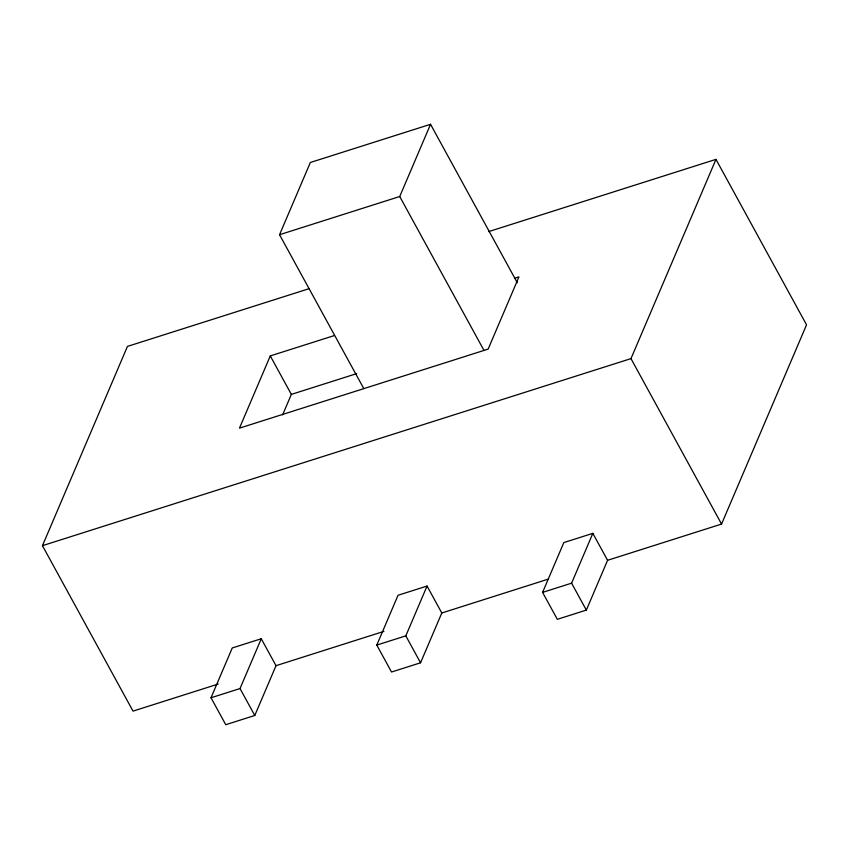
<?xml version="1.0" encoding="UTF-8"?>
<svg xmlns="http://www.w3.org/2000/svg" width="849" height="849" viewBox="0 0 849 849"><rect width="100%" height="100%" fill="white"/><g stroke="black" fill="none" stroke-linecap="round" stroke-linejoin="round"><path stroke-width="1.27" d="M218.204 684.05L133.028 711.122L42.45 545.674L127.446 346.413L309.301 288.618M363.807 388.63L279.544 234.717L310.352 162.488L430.539 124.294L517.285 282.728M334.326 335.557L270.279 355.922L239.471 428.151L488.143 349.109L518.951 276.88L514.802 278.196M282.611 414.864L291.345 394.392L356.654 373.645M279.544 234.717L399.73 196.522L430.539 124.294M211.019 697.772L232.265 647.957L261.269 638.745L276.021 665.68L254.774 715.484L225.76 724.706L211.019 697.772L240.023 688.55L261.269 638.745M376.797 645.081L398.043 595.266L427.058 586.054L441.798 612.989L420.552 662.793L391.538 672.015L376.797 645.081L405.811 635.859L427.058 586.054M42.45 545.674L630.977 358.618L715.972 159.368L806.55 324.817L721.554 524.066L607.587 560.298L586.341 610.102L557.326 619.324L542.575 592.39L563.832 542.575L592.835 533.363L607.587 560.298M542.575 592.39L571.589 583.167L592.835 533.363M488.642 231.618L715.972 159.368M276.021 665.68L383.928 631.38M441.798 612.989L548.454 579.082M630.977 358.618L721.554 524.066M399.73 196.522L483.994 350.425M571.589 583.167L586.341 610.102M270.279 355.922L291.345 394.392M405.811 635.859L420.552 662.793M240.023 688.55L254.774 715.484"/></g></svg>
